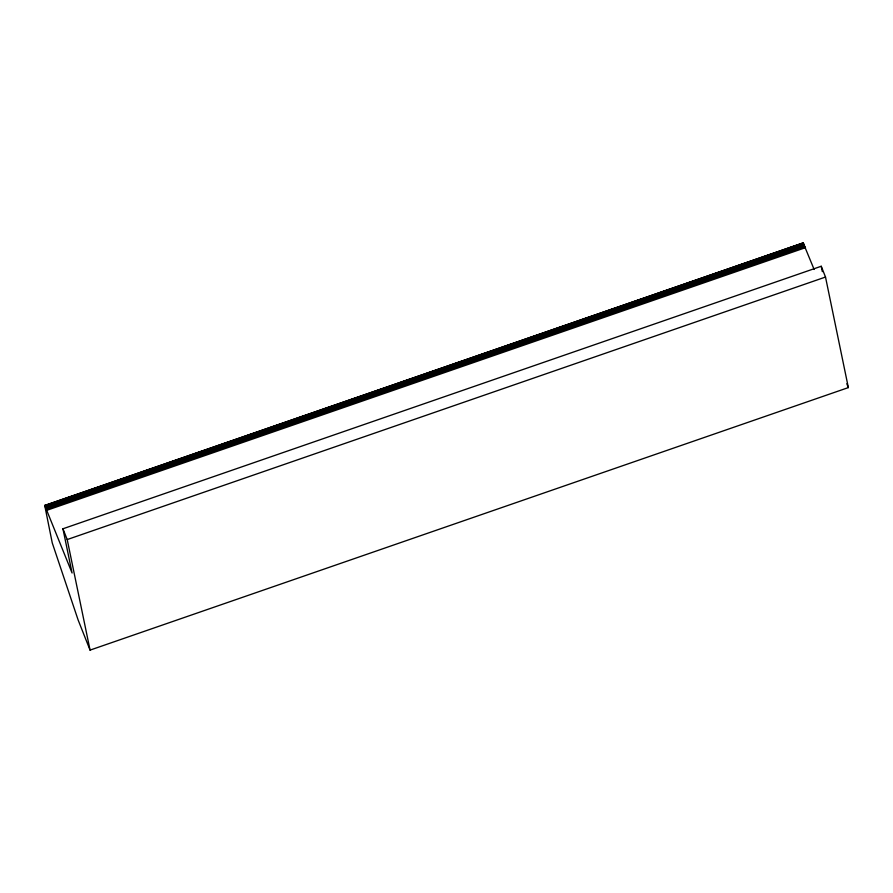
<?xml version="1.0" encoding="UTF-8"?>
<svg xmlns="http://www.w3.org/2000/svg" width="893" height="893" viewBox="0 0 893 893"><rect width="100%" height="100%" fill="white"/><g stroke="black" fill="none" stroke-linecap="round" stroke-linejoin="round"><path stroke-width="1.34" d="M44.717 505.405L72.076 572.993L62.945 528.779L821.236 266.259L825.512 277.053L848.35 387.595L90.059 650.115L78.126 619.976L52.263 542.933L44.717 505.405L803.164 242.907L814.126 269.452M44.65 505.628L803.164 242.907M45.108 505.695L803.399 243.186M44.672 506.097L90.751 490.145M106.546 484.676L157.894 466.905M171.054 462.351L203.972 450.954M213.181 447.761L227.659 442.749M235.562 440.015L273.738 426.798M288.227 421.786L343.515 402.643M361.944 396.258L413.292 378.487M426.452 373.933L459.37 362.536M468.579 359.343L483.057 354.331M488.326 352.512L529.136 338.38M543.625 333.368L598.913 314.224M614.708 308.755L668.69 290.069M679.216 286.43L714.768 274.118M723.977 270.925L738.455 265.913M743.724 264.094L784.534 249.962M799.023 244.95L802.963 243.588M45.42 506.208L803.711 243.7M45.8 506.956L804.102 244.448M46.257 507.927L804.548 245.408M46.76 509.077L805.051 246.568M47.206 510.171L805.497 247.662M90.059 650.115L67.209 539.562L825.512 277.053M846.832 383.756L848.35 387.595M62.945 528.779L67.209 539.562M821.236 266.259L822.341 271.628"/></g></svg>
